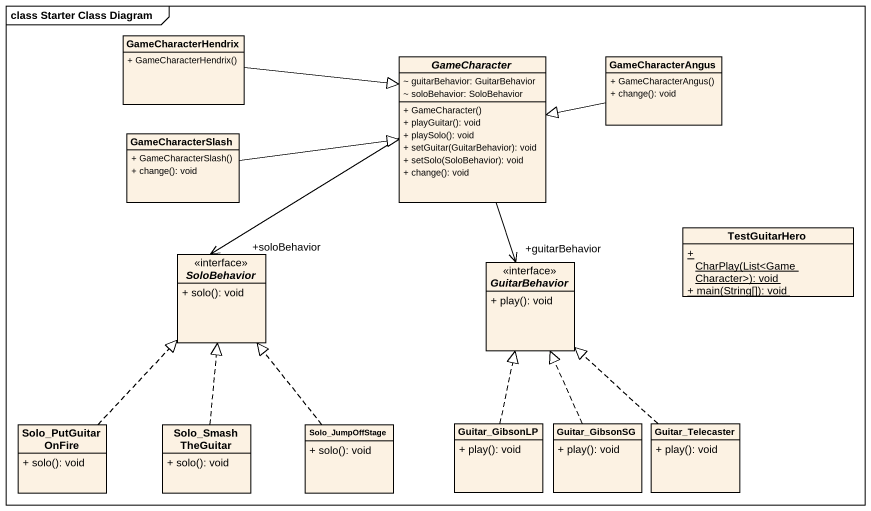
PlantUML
@startuml
mainframe class Starter Class Diagram
hide circle
hide empty members
skinparam classAttributeIconSize 0
class GameCharacterHendrix {
  + GameCharacterHendrix()
}
abstract class GameCharacter {
  ~ guitarBehavior: GuitarBehavior
  ~ soloBehavior: SoloBehavior
  + GameCharacter()
  + playGuitar(): void
  + playSolo(): void
  + setGuitar(GuitarBehavior): void
  + setSolo(SoloBehavior): void
  + change(): void
}
class GameCharacterAngus {
  + GameCharacterAngus()
  + change(): void
}
class GameCharacterSlash {
  + GameCharacterSlash()
  + change(): void
}
class TestGuitarHero {
  {static} + CharPlay(List<GameCharacter>): void
  {static} + main(String[]): void
}
interface SoloBehavior <<interface>> {
  + solo(): void
}
interface GuitarBehavior <<interface>> {
  + play(): void
}
class Solo_PutGuitarOnFire {
  + solo(): void
}
class Solo_SmashTheGuitar {
  + solo(): void
}
class Solo_JumpOffStage {
  + solo(): void
}
class Guitar_GibsonLP {
  + play(): void
}
class Guitar_GibsonSG {
  + play(): void
}
class Guitar_Telecaster {
  + play(): void
}
GameCharacterHendrix -right-|> GameCharacter
GameCharacter --> "+soloBehavior" SoloBehavior
GameCharacter --> "+guitarBehavior" GuitarBehavior
GameCharacterAngus -left-|> GameCharacter
GameCharacterSlash -right-|> GameCharacter
Solo_PutGuitarOnFire .up.|> SoloBehavior
Solo_SmashTheGuitar .up.|> SoloBehavior
Solo_JumpOffStage .up.|> SoloBehavior
Guitar_GibsonLP .up.|> GuitarBehavior
Guitar_GibsonSG .up.|> GuitarBehavior
Guitar_Telecaster .up.|> GuitarBehavior
@enduml
